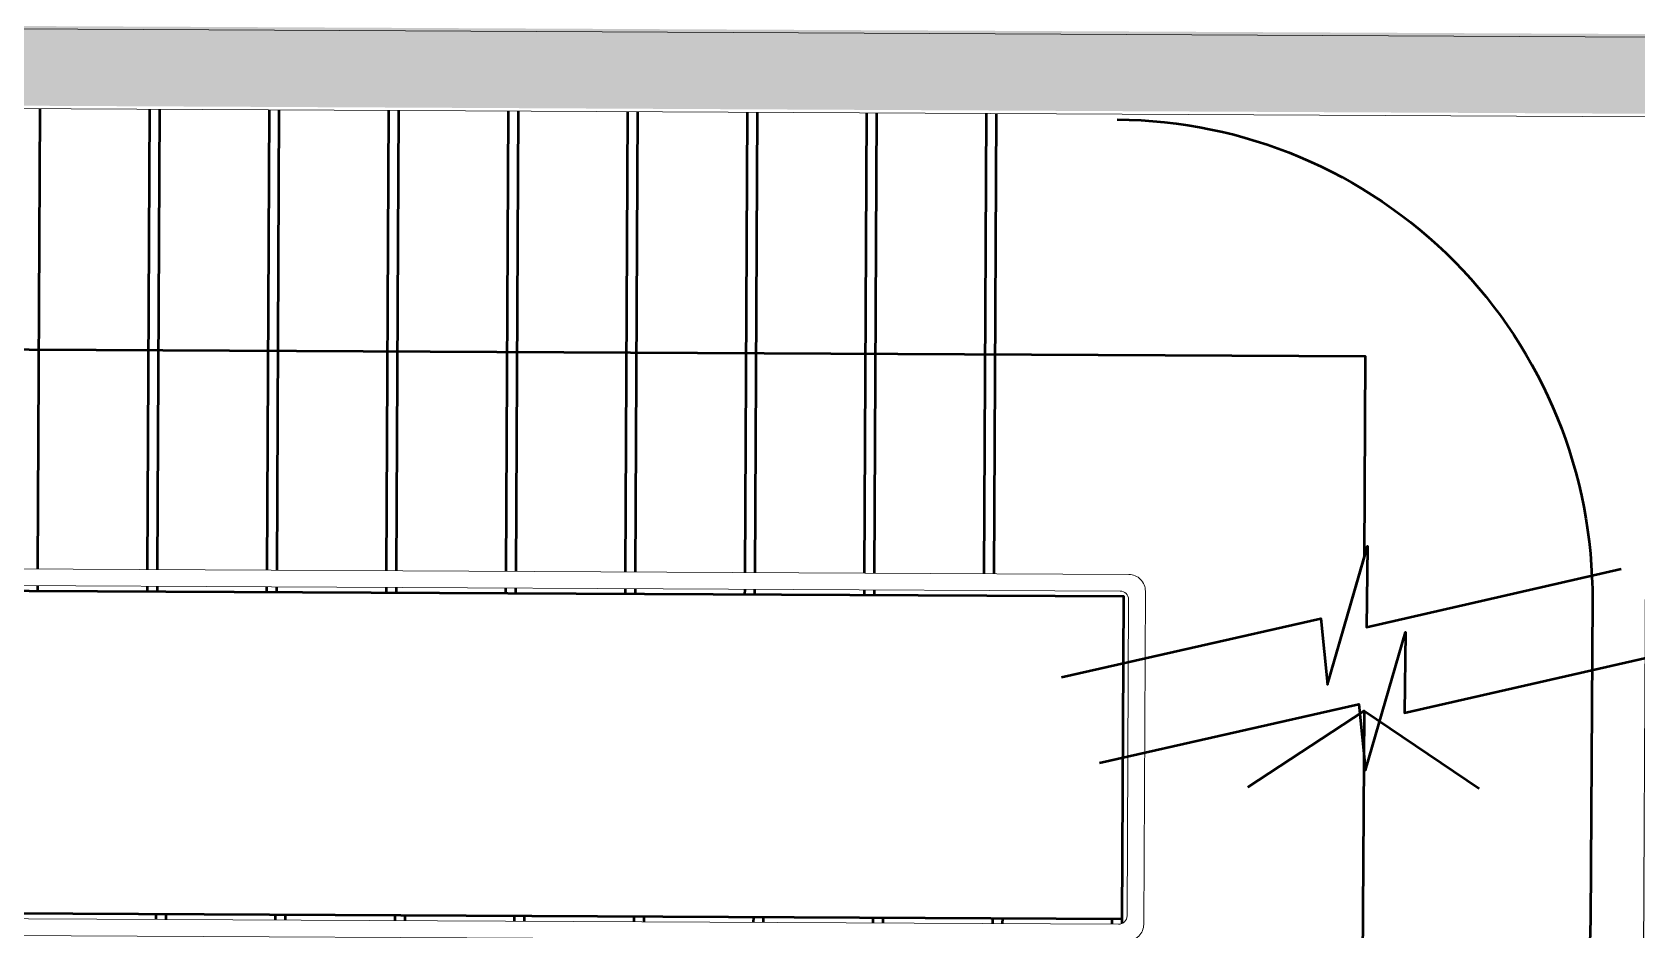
# Model space of a CAD drawing. Header units: centimetres. Extents: x 139057 to 200038, y 34824 to 80516.
# Drawn here: x 177083.8 to 177486.6, y 52847.2 to 53072.5 of the extents above; entities that cross this region are included whole.
import ezdxf

# ---------------------------------------------------------------- set-up
doc = ezdxf.new("R2010")
doc.units = ezdxf.units.CM
doc.header["$LTSCALE"] = 100
for name, color, linetype, lineweight in [('410_STRUTTURE_001-AM_0', 7, 'Continuous', 0), ('441_SERRAMENTI_001-AM_0', 1, 'Continuous', 0), ('448_SCALE_001-AM_0', 216, 'Continuous', 50)]:
    doc.layers.add(name, color=color, linetype=linetype, lineweight=lineweight)
doc.layers.add('_retini_strutture', color=7, linetype='Continuous')
doc.layers.add('FLPL-C-P1$0$A-ANNO-TEXT', color=7, linetype='Continuous')

msp = doc.modelspace()

# ---------------------------------------------------------------- hatches: boundary and pattern name
at = {"layer": '_retini_strutture'}
msp.add_hatch(color=256, dxfattribs=at).paths.add_polyline_path([(177487.71, 52729), (176822.72, 52732.31), (176822.62, 52712.31), (176842.62, 52712.21), (176842.37, 52662.21), (176882.37, 52662.01), (176882.62, 52712.01), (177507.61, 52708.91), (177507.37, 52658.91), (177547.37, 52658.71), (177539.42, 53071.75), (176519.43, 53076.82), (176519.07, 53003.82), (176549.07, 53003.67), (176549.33, 53056.67), (177489.32, 53052)])

# ---------------------------------------------------------------- linework, layer by layer
at = {"layer": '410_STRUTTURE_001-AM_0', "elevation": 0}
msp.add_lwpolyline([(176822.71, 52731.6), (176822.61, 52711.6), (176842.61, 52711.5), (176842.35, 52661.5), (176882.35, 52661.3), (176882.6, 52711.3), (177507.6, 52708.16), (177507.35, 52658.17), (177547.35, 52657.97), (177539.42, 53071.01), (176519.43, 53076.12), (176519.06, 53003.12), (176549.06, 53002.97), (176549.33, 53055.97), (177489.32, 53051.26), (177487.7, 52728.26)], close=True, dxfattribs=at)
at = {"layer": '441_SERRAMENTI_001-AM_0', "elevation": 0}
for points in [[(176961.44, 52938.4), (177359.04, 52936.41, -0.414214), (177363.22, 52932.19), (177362.8, 52848.59, -0.414214), (177358.58, 52844.41), (176960.98, 52846.41, -0.414214), (176956.8, 52850.63), (176957.22, 52934.23, -0.414214)], [(176963.52, 52934.19), (177356.92, 52932.22, -0.414214), (177359.01, 52930.11), (177358.61, 52850.71, -0.414214), (177356.5, 52848.62), (176963.1, 52850.6, -0.414214), (176961.01, 52852.71), (176961.41, 52932.1, -0.414214)]]:
    msp.add_lwpolyline(points, format="xyb", close=True, dxfattribs=at)
at = {"layer": '448_SCALE_001-AM_0', "linetype": 'Continuous'}
for p, q in [((177085.24, 52937.78, 0), (177085.82, 53053.28, 0)), ((177085.24, 52937.78, 0), (177085.82, 53053.28, 0)), ((177112.74, 52937.65, 0), (177113.32, 53053.14, 0)), ((177112.74, 52937.65, 0), (177113.32, 53053.14, 0)), ((177115.24, 52937.63, 0), (177115.82, 53053.13, 0)), ((177115.24, 52937.63, 0), (177115.82, 53053.13, 0)), ((177142.74, 52937.5, 0), (177143.32, 53052.99, 0)), ((177142.74, 52937.5, 0), (177143.32, 53052.99, 0)), ((177145.24, 52937.48, 0), (177145.82, 53052.98, 0)), ((177145.24, 52937.48, 0), (177145.82, 53052.98, 0)), ((177172.74, 52937.35, 0), (177173.32, 53052.84, 0)), ((177172.74, 52937.35, 0), (177173.32, 53052.84, 0)), ((177175.24, 52937.33, 0), (177175.82, 53052.83, 0)), ((177175.24, 52937.33, 0), (177175.82, 53052.83, 0)), ((177202.74, 52937.2, 0), (177203.32, 53052.69, 0)), ((177202.74, 52937.19, 0), (177203.32, 53052.69, 0)), ((177205.24, 52937.18, 0), (177205.82, 53052.68, 0)), ((177205.24, 52937.18, 0), (177205.82, 53052.68, 0)), ((177232.74, 52937.05, 0), (177233.32, 53052.54, 0)), ((177232.74, 52937.04, 0), (177233.32, 53052.54, 0)), ((177235.24, 52937.03, 0), (177235.82, 53052.53, 0)), ((177235.24, 52937.03, 0), (177235.82, 53052.53, 0)), ((177262.74, 52936.9, 0), (177263.32, 53052.39, 0)), ((177262.74, 52936.89, 0), (177263.32, 53052.39, 0)), ((177265.24, 52936.88, 0), (177265.82, 53052.38, 0)), ((177265.24, 52936.88, 0), (177265.82, 53052.38, 0)), ((177292.74, 52936.75, 0), (177293.32, 53052.24, 0)), ((177292.74, 52936.74, 0), (177293.32, 53052.24, 0)), ((177295.24, 52936.73, 0), (177295.82, 53052.23, 0)), ((177295.24, 52936.73, 0), (177295.82, 53052.23, 0)), ((177322.74, 52936.59, 0), (177323.32, 53052.09, 0)), ((177322.74, 52936.59, 0), (177323.32, 53052.09, 0)), ((177325.24, 52936.58, 0), (177325.82, 53052.08, 0)), ((177085.21, 52932.28, 0), (177085.22, 52933.58, 0)), ((177085.21, 52932.28, 0), (177085.22, 52933.58, 0)), ((177112.71, 52932.15, 0), (177112.72, 52933.45, 0)), ((177112.71, 52932.15, 0), (177112.72, 52933.45, 0)), ((177115.21, 52932.13, 0), (177115.22, 52933.43, 0)), ((177115.21, 52932.13, 0), (177115.22, 52933.43, 0)), ((177142.71, 52932, 0), (177142.72, 52933.3, 0)), ((177142.71, 52932, 0), (177142.72, 52933.3, 0)), ((177145.21, 52931.98, 0), (177145.22, 52933.28, 0)), ((177172.71, 52931.85, 0), (177172.72, 52933.15, 0)), ((177175.21, 52931.83, 0), (177175.22, 52933.13, 0)), ((177202.71, 52931.69, 0), (177202.72, 52933, 0)), ((177205.21, 52931.68, 0), (177205.22, 52932.98, 0)), ((177205.21, 52931.68, 0), (177205.22, 52932.98, 0)), ((177232.71, 52931.55, 0), (177232.72, 52932.85, 0)), ((177232.71, 52931.54, 0), (177232.72, 52932.84, 0)), ((177235.21, 52931.53, 0), (177235.22, 52932.83, 0)), ((177262.71, 52931.4, 0), (177262.72, 52932.7, 0)), ((177262.71, 52931.39, 0), (177262.72, 52932.69, 0)), ((177265.21, 52931.38, 0), (177265.22, 52932.68, 0)), ((177292.71, 52931.24, 0), (177292.72, 52932.55, 0)), ((177295.21, 52931.23, 0), (177295.22, 52932.53, 0)), ((177295.21, 52931.23, 0), (177295.22, 52932.53, 0)), ((177114.81, 52851.14, 0), (177114.8, 52849.84, 0)), ((177114.81, 52851.13, 0), (177114.8, 52849.83, 0)), ((177117.31, 52851.12, 0), (177117.3, 52849.82, 0)), ((177117.31, 52851.12, 0), (177117.3, 52849.82, 0)), ((177144.81, 52850.99, 0), (177144.8, 52849.68, 0)), ((177147.31, 52850.97, 0), (177147.3, 52849.67, 0)), ((177147.31, 52850.97, 0), (177147.3, 52849.67, 0)), ((177174.81, 52850.83, 0), (177174.8, 52849.53, 0)), ((177174.81, 52850.83, 0), (177174.8, 52849.53, 0)), ((177177.31, 52850.82, 0), (177177.3, 52849.52, 0)), ((177204.81, 52850.68, 0), (177204.8, 52849.38, 0)), ((177204.81, 52850.68, 0), (177204.8, 52849.38, 0)), ((177207.31, 52850.67, 0), (177207.3, 52849.37, 0)), ((177207.31, 52850.67, 0), (177207.3, 52849.37, 0)), ((177234.81, 52850.53, 0), (177234.8, 52849.23, 0)), ((177237.31, 52850.52, 0), (177237.3, 52849.22, 0)), ((177264.81, 52850.38, 0), (177264.8, 52849.08, 0)), ((177264.81, 52850.38, 0), (177264.8, 52849.08, 0)), ((177267.31, 52850.37, 0), (177267.3, 52849.07, 0)), ((177294.81, 52850.23, 0), (177294.8, 52848.93, 0)), ((177294.81, 52850.23, 0), (177294.8, 52848.93, 0)), ((177297.31, 52850.22, 0), (177297.3, 52848.92, 0)), ((177324.81, 52850.08, 0), (177324.8, 52848.78, 0)), ((177324.81, 52850.08, 0), (177324.8, 52848.78, 0)), ((177327.31, 52850.07, 0), (177327.3, 52848.77, 0)), ((177354.81, 52849.93, 0), (177354.8, 52848.63, 0)), ((177354.81, 52849.93, 0), (177354.8, 52848.63, 0)), ((177357.31, 52849.92, 0), (177357.3, 52848.78, 0))]:
    msp.add_line(p, q, dxfattribs=at)
at = {"layer": '448_SCALE_001-AM_0', "linetype": 'Continuous', "elevation": 0}
msp.add_lwpolyline([(177356.17, 53050.56, -0.414218), (177475.43, 52929.83), (177474.94, 52849.83, -0.414218), (177354.21, 52730.57)], format="xyb", dxfattribs=at)
for points in [[(177418.26, 52941.01), (177418.51, 52991.12), (176965.52, 52993.38)], [(177418.26, 52941.01), (177418.51, 52991.11), (176965.52, 52993.38)], [(177342.16, 52910.66), (177407.26, 52925.38), (177408.96, 52908.82), (177418.97, 52943.46), (177418.69, 52923.19), (177482.63, 52937.81)], [(177342.16, 52910.66), (177407.26, 52925.38), (177408.96, 52908.82), (177418.97, 52943.45), (177418.69, 52923.19), (177482.63, 52937.81)], [(177351.7, 52889.11), (177416.8, 52903.83), (177418.5, 52887.27), (177428.51, 52921.9), (177428.23, 52901.64), (177492.17, 52916.26)], [(177351.7, 52889.1), (177416.8, 52903.83), (177418.5, 52887.27), (177428.51, 52921.9), (177428.23, 52901.64), (177492.17, 52916.26)], [(177084.51, 52790.79), (177417.5, 52789.12), (177418.19, 52902.09)], [(177084.51, 52790.79), (177417.5, 52789.12), (177418.19, 52902.09)], [(177388.95, 52883.06), (177418.1, 52902.16), (177447.01, 52882.7)]]:
    msp.add_lwpolyline(points, dxfattribs=at)
msp.add_lwpolyline([(176962.72, 52932.9), (177357.71, 52930.92), (177357.31, 52849.92), (176962.31, 52851.9)], close=True, dxfattribs=at)
msp.add_lwpolyline([(176962.72, 52932.9), (177357.71, 52930.92), (177357.31, 52849.92), (176962.31, 52851.9)], close=True, dxfattribs=at)
at = {"layer": 'FLPL-C-P1$0$A-ANNO-TEXT', "linetype": 'Continuous', "elevation": 0}
msp.add_lwpolyline([(177388.95, 52883.06), (177418.1, 52902.16), (177447.01, 52882.7)], dxfattribs=at)

doc.saveas('drawing.dxf')
